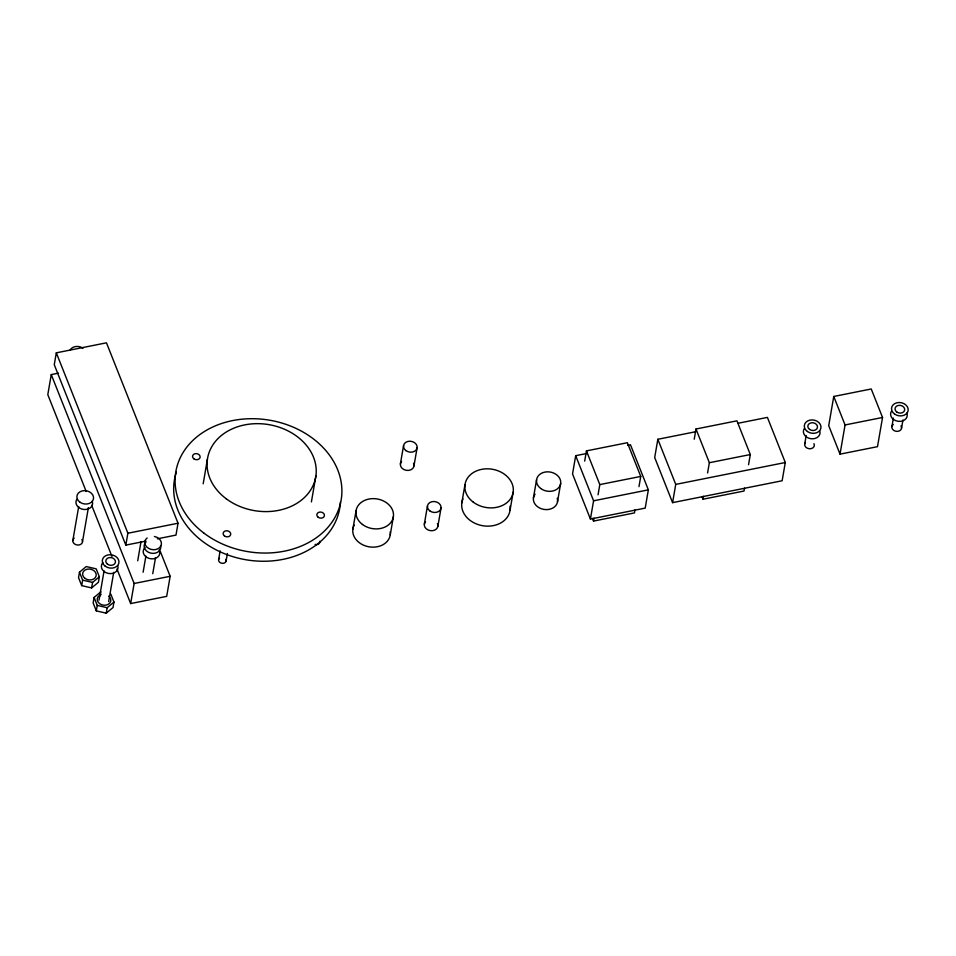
<?xml version="1.0" encoding="UTF-8"?>
<svg xmlns="http://www.w3.org/2000/svg" width="956" height="956" viewBox="0 0 956 956"><rect width="100%" height="100%" fill="white"/><g stroke="black" fill="none" stroke-linecap="round" stroke-linejoin="round"><path stroke-width="1.43" d="M58.471 373.151L51.266 374.597L47.8 394.661L86.207 491.504M157.358 538.814L175.988 535.097L178.031 523.231L106.474 342.822L56.32 352.836L54.265 364.702L125.822 545.111L145.886 541.108M72.823 540.594L78.703 506.537M82.503 541.682L88.394 507.612M79.479 572.19L78.535 577.663L81.69 585.61L91.621 587.916L98.408 582.276L99.352 576.803L96.198 568.856L86.267 566.55L79.479 572.19L82.634 580.137L81.69 585.61M91.621 587.916L92.577 582.443L99.352 576.803M100.165 595.911L100.87 591.812L94.094 597.452L93.15 602.925L96.293 610.872L106.236 613.178L113.023 607.538L113.967 602.065L110.812 594.118M96.293 610.872L97.249 605.399L94.094 597.452M99.018 600.117L104.061 570.911M106.236 613.178L107.18 607.705L113.967 602.065M108.661 601.599L113.704 572.393M125.822 545.111L127.877 533.245L56.32 352.836M137.712 560.802L140.998 541.753M160.285 551.397L170.156 576.289L166.691 596.365L130.661 603.571L134.127 583.495L51.266 374.597M143.113 572.214L145.886 556.153M152.757 573.696L155.529 557.635M203.174 483.82L207.404 459.31M218.613 559.69L220.131 550.871M226.142 560.849L227.409 553.5M311.405 501.912L315.886 475.957M352.872 529.146L356.026 510.898M400.397 463.911L403.552 445.663M390.239 534.882L393.394 516.634M413.96 465.99L417.115 447.743M424.321 524.211L427.463 505.963M437.872 526.29L441.027 508.042M461.82 502.916L464.975 484.656M510.038 510.313L513.193 492.065M533.412 497.992L536.567 479.745M557.527 501.697L560.682 483.449M587.223 453.395L575.691 455.689L572.536 473.949L590.426 519.048L645.204 508.102L648.347 489.854L630.458 444.755L627.578 445.329M584.678 461.103L586.446 450.885L627.375 442.712L640.747 476.423L638.978 486.64M590.426 519.048L593.58 500.801L575.691 455.689M634.951 510.002L634.449 512.918L593.509 521.092L594.011 518.176M598.05 494.814L599.806 484.596L586.446 450.885M695.825 431.706L657.848 439.282L654.693 457.53L672.582 502.641L782.139 480.76L785.294 462.513L767.405 417.402L738.187 423.245M672.582 502.641L675.737 484.393L657.848 439.282M694.223 439.222L695.992 429.005L736.933 420.831L750.305 454.542L748.536 464.759M744.497 488.122L743.995 491.037L703.054 499.211L703.556 496.295M707.595 472.933L709.364 462.716L695.992 429.005M804.713 443.954L806.171 435.53M833.763 396.465L828.721 425.671L840.025 454.148L877.5 446.667L882.543 417.473L871.239 388.984L833.763 396.465L845.068 424.954L840.025 454.148M891.924 426.531L893.382 418.107M901.508 428.384L902.954 419.959M127.877 533.245L178.031 523.231M845.068 424.954L882.543 417.473M599.806 484.596L640.747 476.423M709.364 462.716L750.305 454.542M134.127 583.495L170.156 576.289M593.58 500.801L648.347 489.854M675.737 484.393L785.294 462.513M82.634 580.137L92.577 582.443M97.249 605.399L107.18 607.705M701.991 496.523L703.054 499.211M592.433 518.391L593.509 521.092M91.692 505.342L111.995 556.523M116.943 568.975L130.661 603.571M117.791 565.797A8.389 6.656 9.8 0 1 108.171 573.397A8.389 6.656 9.8 0 1 102.878 562.63M108.709 596.066A6.859 5.449 9.8 0 1 108.41 604.24A6.859 5.449 9.8 0 1 98.313 602.388A6.859 5.449 9.8 0 1 101.013 594.656M900.97 425.862A4.876 3.872 9.8 0 1 899.441 430.857A4.876 3.872 9.8 0 1 892.988 429.722A4.876 3.872 9.8 0 1 893.263 424.512M906.85 413.1A8.389 6.656 9.8 0 1 898.282 421.321A8.389 6.656 9.8 0 1 891.482 411.188M813.962 443.62A4.876 3.872 9.8 0 1 809.099 448.734A4.876 3.872 9.8 0 1 805.43 442.509M819.842 431.108A8.389 6.656 9.8 0 1 810.7 438.685A8.389 6.656 9.8 0 1 804.271 428.599M557.24 498.219A12.201 9.691 9.8 0 1 543.677 509.369A12.201 9.691 9.8 0 1 535.073 494.18M510.062 506.142A24.39 19.383 9.8 0 1 483.198 525.8A24.39 19.383 9.8 0 1 462.955 498.913M413.506 463.278A6.859 5.449 9.8 0 1 406.42 470.352A6.859 5.449 9.8 0 1 401.604 461.449M437.418 523.577A6.859 5.449 9.8 0 1 430.331 530.64A6.859 5.449 9.8 0 1 425.516 521.749M390.263 531.655A18.905 15.021 9.8 0 1 368.777 546.772A18.905 15.021 9.8 0 1 354.222 525.071M319.806 541.263A3.812 3.023 9.8 0 1 315.11 544.442M225.891 559.344A3.812 3.023 9.8 0 1 224.373 562.988A3.812 3.023 9.8 0 1 219.533 562.104A3.812 3.023 9.8 0 1 219.438 558.161M340.408 502.067A83.853 66.609 9.8 0 1 244.748 559.547A83.853 66.609 9.8 0 1 176.382 472.121M160.596 545.685A8.389 6.656 9.8 0 1 150.606 553.082A8.389 6.656 9.8 0 1 145.969 542.076M159.186 549.987A8.389 6.656 9.8 0 1 156.019 558.077A8.389 6.656 9.8 0 1 145.324 556.237A8.389 6.656 9.8 0 1 145.025 547.549M154.442 536.495A8.389 6.656 9.8 0 1 160.883 545.912A8.389 6.656 9.8 0 1 148.586 548.374A8.389 6.656 9.8 0 1 147.164 537.953M69.991 350.231A8.389 6.656 9.8 0 1 83.005 348.223M81.917 539.543A4.876 3.872 9.8 0 1 80.388 544.538A4.876 3.872 9.8 0 1 73.935 543.402A4.876 3.872 9.8 0 1 74.21 538.192M92.206 501.231A8.389 6.656 9.8 0 1 83.638 509.452A8.389 6.656 9.8 0 1 76.838 499.319M107.49 564.195A4.876 3.872 9.8 0 0 115.413 562.451A4.876 3.872 9.8 0 0 109.032 557.659A4.876 3.872 9.8 0 0 107.49 564.195M105.22 566.191A8.389 6.656 9.8 0 0 118.843 563.18A8.389 6.656 9.8 0 0 107.873 554.946A8.389 6.656 9.8 0 0 105.22 566.191M896.8 412.036A4.876 3.872 9.8 0 0 904.651 410.136A4.876 3.872 9.8 0 0 898.15 405.464A4.876 3.872 9.8 0 0 896.8 412.036M894.589 414.067A8.389 6.656 9.8 0 0 908.092 410.805A8.389 6.656 9.8 0 0 896.907 402.763A8.389 6.656 9.8 0 0 894.589 414.067M809.589 429.447A4.876 3.872 9.8 0 0 817.452 427.547A4.876 3.872 9.8 0 0 810.939 422.875A4.876 3.872 9.8 0 0 809.589 429.447M807.378 431.479A8.389 6.656 9.8 0 0 820.893 428.216A8.389 6.656 9.8 0 0 809.708 420.174A8.389 6.656 9.8 0 0 807.378 431.479M540.738 488.504A12.201 9.691 9.8 0 0 560.551 484.118A12.201 9.691 9.8 0 0 544.585 472.156A12.201 9.691 9.8 0 0 540.738 488.504M473.316 502.175A24.39 19.383 9.8 0 0 512.93 493.416A24.39 19.383 9.8 0 0 480.999 469.48A24.39 19.383 9.8 0 0 473.316 502.175M405.894 450.587A6.859 5.449 9.8 0 0 417.043 448.125A6.859 5.449 9.8 0 0 408.057 441.397A6.859 5.449 9.8 0 0 405.894 450.587M429.818 510.886A6.859 5.449 9.8 0 0 440.955 508.425A6.859 5.449 9.8 0 0 431.981 501.685A6.859 5.449 9.8 0 0 429.818 510.886M362.479 524.474A18.905 15.021 9.8 0 0 393.191 517.686A18.905 15.021 9.8 0 0 368.442 499.14A18.905 15.021 9.8 0 0 362.479 524.474M193.889 458.82A3.812 3.023 9.8 0 0 200.079 457.446A3.812 3.023 9.8 0 0 195.084 453.706A3.812 3.023 9.8 0 0 193.889 458.82M318.181 517.256A3.812 3.023 9.8 0 0 324.371 515.881A3.812 3.023 9.8 0 0 319.376 512.141A3.812 3.023 9.8 0 0 318.181 517.256M224.481 535.969A3.812 3.023 9.8 0 0 230.671 534.595A3.812 3.023 9.8 0 0 225.688 530.855A3.812 3.023 9.8 0 0 224.481 535.969M204.273 533.376A83.853 66.609 9.8 0 0 340.491 503.262A83.853 66.609 9.8 0 0 230.719 420.987A83.853 66.609 9.8 0 0 204.273 533.376M226.154 498.721A54.886 43.606 9.8 0 0 315.313 479.016A54.886 43.606 9.8 0 0 243.469 425.157A54.886 43.606 9.8 0 0 226.154 498.721M84.988 578.38A6.859 5.449 9.8 0 0 96.126 575.918A6.859 5.449 9.8 0 0 87.151 569.19A6.859 5.449 9.8 0 0 84.988 578.38M79.946 502.199A8.389 6.656 9.8 0 0 93.461 498.936A8.389 6.656 9.8 0 0 82.276 490.894A8.389 6.656 9.8 0 0 79.946 502.199"/></g></svg>
